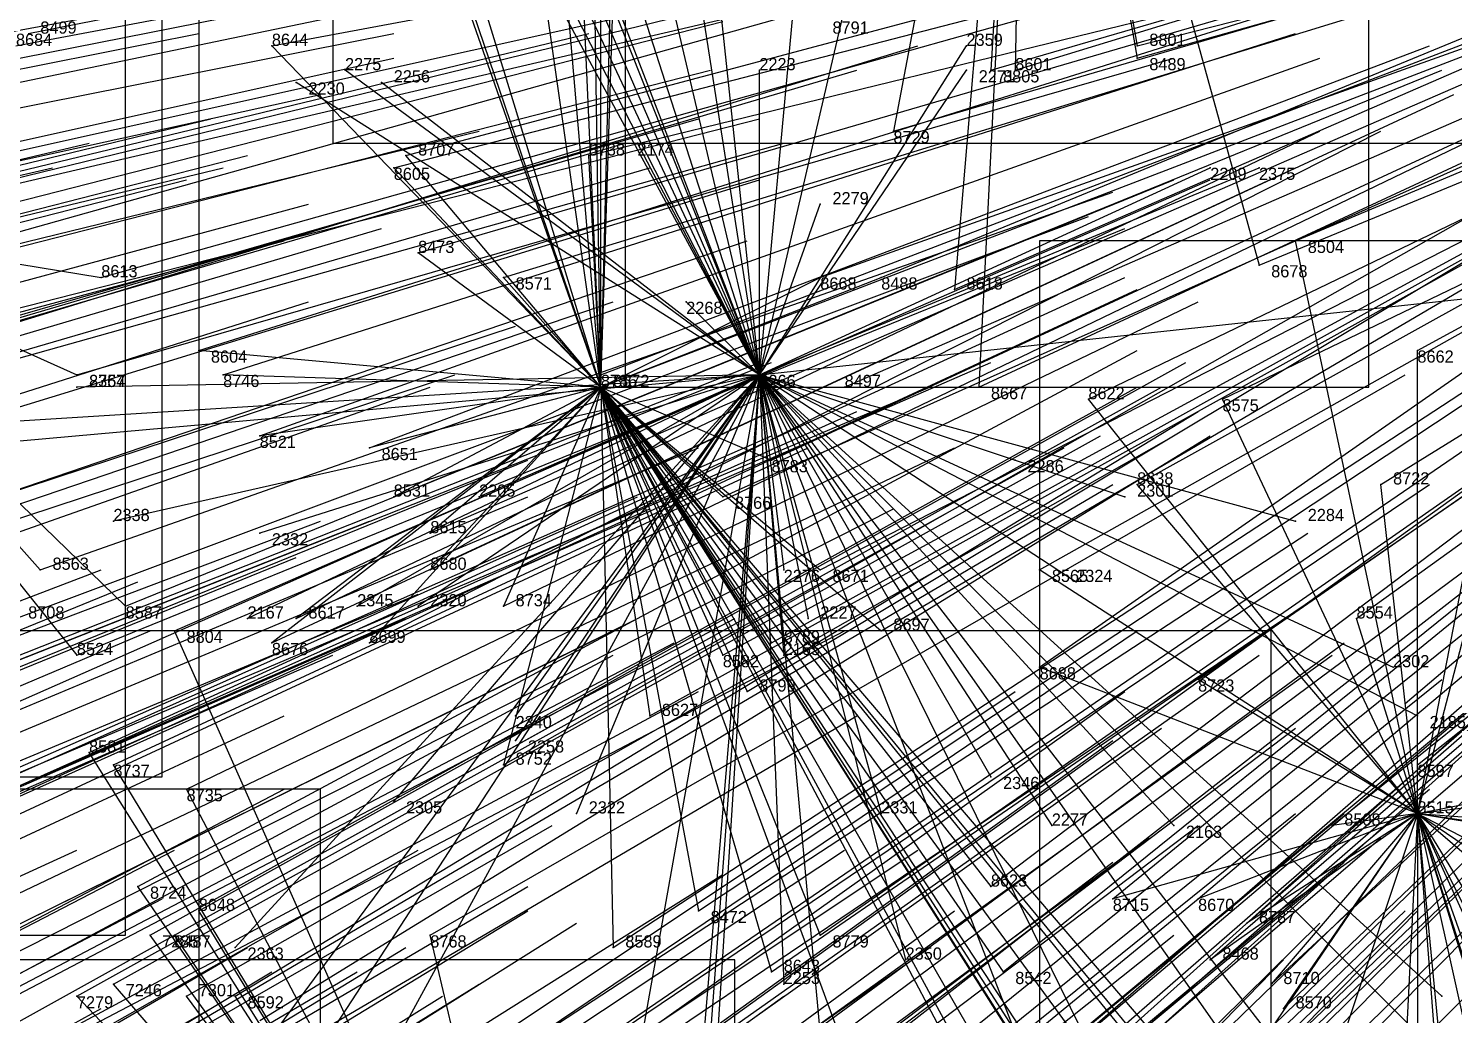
# Model space of a CAD drawing. Extents: x -0.5 to 0.59, y -0.5 to 0.59.
# Drawn here: x -0.23 to -0.113, y -0.1225 to -0.0416 of the extents above; entities that cross this region are included whole.
import ezdxf

# ---------------------------------------------------------------- set-up
doc = ezdxf.new("R2010")
doc.units = 0
for name, color, linetype in [('Clients', 3, 'CONTINUOUS'), ('Facilities', 3, 'CONTINUOUS'), ('Facilities_lines', 3, 'CONTINUOUS'), ('Min_max_boxes', 1, 'CONTINUOUS'), ('Normals', 1, 'CONTINUOUS'), ('Source_points', 5, 'CONTINUOUS'), ('Text', 3, 'CONTINUOUS')]:
    doc.layers.add(name, color=color, linetype=linetype)

msp = doc.modelspace()

# ---------------------------------------------------------------- linework, layer by layer
at = {"layer": 'Clients', "color": 5}
for p in [(-0.21, -0.043, -0.536), (-0.153, -0.043, -1.25), (-0.139, -0.043, -0.362), (-0.139, -0.044, -0.364), (-0.204, -0.045, -1.25), (-0.17, -0.045, -1.25), (-0.153, -0.045, -1.25), (-0.151, -0.045, -0.394), (-0.149, -0.045, -0.39), (-0.208, -0.046, -1.25), (-0.201, -0.046, -1.25), (-0.159, -0.05, -0.417), (-0.18, -0.051, -1.25), (-0.199, -0.052, -0.513), (-0.184, -0.052, -0.479), (-0.2, -0.053, -0.518), (-0.133, -0.053, -1.25), (-0.129, -0.053, -1.25), (-0.165, -0.056, -1.25), (-0.126, -0.059, -0.347), (-0.198, -0.06, -0.517), (-0.129, -0.061, -0.357), (-0.224, -0.062, -0.582), (-0.191, -0.062, -0.502), (-0.165, -0.062, -0.441), (-0.16, -0.062, -0.43), (-0.154, -0.063, -0.416), (-0.176, -0.064, -1.25), (-0.216, -0.068, -0.566), (-0.116, -0.068, -0.337), (-0.226, -0.07, -0.591), (-0.214, -0.07, -0.564), (-0.183, -0.07, -0.49), (-0.226, -0.071, -1.25), (-0.163, -0.071, -0.445), (-0.152, -0.071, -0.42), (-0.143, -0.072, -0.401), (-0.132, -0.072, -0.376), (-0.211, -0.075, -0.561), (-0.202, -0.076, -0.539), (-0.169, -0.077, -0.465), (-0.149, -0.077, -1.25), (-0.139, -0.079, -0.4), (-0.119, -0.079, -0.356), (-0.2, -0.08, -0.538), (-0.193, -0.08, -1.25), (-0.173, -0.08, -0.476), (-0.14, -0.08, -1.25), (-0.223, -0.082, -1.25), (-0.211, -0.083, -1.25), (-0.197, -0.083, -0.534), (-0.126, -0.082, -1.25), (-0.229, -0.086, -0.61), (-0.197, -0.086, -0.538), (-0.168, -0.086, -1.25), (-0.165, -0.086, -0.465), (-0.147, -0.086, -0.426), (-0.144, -0.087, -1.25), (-0.222, -0.089, -0.599), (-0.212, -0.09, -1.25), (-0.208, -0.09, -0.566), (-0.203, -0.089, -1.25), (-0.198, -0.089, -1.25), (-0.191, -0.089, -0.526), (-0.166, -0.09, -1.25), (-0.121, -0.09, -0.377), (-0.218, -0.091, -0.591), (-0.16, -0.091, -0.459), (-0.21, -0.092, -0.574), (-0.202, -0.092, -0.555), (-0.169, -0.092, -0.48), (-0.226, -0.093, -0.612), (-0.173, -0.093, -0.492), (-0.168, -0.093, -1.25), (-0.147, -0.094, -0.437), (-0.118, -0.094, -1.25), (-0.134, -0.095, -0.411), (-0.171, -0.096, -0.49), (-0.19, -0.098, -1.25), (-0.179, -0.098, -0.51), (-0.116, -0.098, -1.25), (-0.19, -0.1, -1.25), (-0.225, -0.101, -0.617), (-0.223, -0.102, -0.614), (-0.191, -0.102, -0.541), (-0.116, -0.102, -0.388), (-0.217, -0.104, -0.603), (-0.151, -0.103, -1.25), (-0.2, -0.105, -1.25), (-0.185, -0.106, -1.25), (-0.16, -0.106, -1.25), (-0.146, -0.107, -1.25), (-0.136, -0.107, -1.25), (-0.123, -0.107, -0.407), (-0.221, -0.112, -0.619), (-0.151, -0.112, -0.47), (-0.141, -0.113, -0.453), (-0.134, -0.113, -0.439), (-0.216, -0.114, -0.612), (-0.175, -0.114, -0.522), (-0.13, -0.115, -0.433), (-0.22, -0.116, -0.622), (-0.218, -0.116, -0.618), (-0.197, -0.116, -0.572), (-0.165, -0.116, -0.504), (-0.213, -0.117, -1.25), (-0.182, -0.117, -0.54), (-0.158, -0.118, -1.25), (-0.133, -0.118, -0.443), (-0.169, -0.119, -0.516), (-0.15, -0.119, -0.479), (-0.223, -0.12, -0.633), (-0.168, -0.12, -1.25), (-0.128, -0.12, -0.438), (-0.226, -0.121, -0.641), (-0.217, -0.121, -0.62), (-0.213, -0.121, -0.612), (-0.114, -0.121, -1.25), (-0.127, -0.122, -0.44)]:
    msp.add_point(p, dxfattribs=at)
at = {"layer": 'Facilities', "color": 3}
for p in [(-0.17, -0.07, -1.25), (-0.183, -0.071, -0.491), (-0.116, -0.106, -0.394)]:
    msp.add_point(p, dxfattribs=at)
at = {"layer": 'Facilities_lines', "color": 3}
for p, q in [((-0.148, 0.008, -0.37), (-0.159, -0.05, -0.417)), ((-0.148, 0.008, -0.37), (-0.154, -0.063, -0.416)), ((-0.148, 0.008, -0.37), (-0.152, -0.071, -0.42)), ((-0.148, 0.008, -0.37), (-0.151, -0.045, -0.394)), ((-0.148, 0.008, -0.37), (-0.149, -0.045, -0.39)), ((-0.148, 0.008, -0.37), (-0.139, -0.044, -0.364)), ((-0.148, 0.008, -0.37), (-0.129, -0.061, -0.357)), ((-0.148, 0.008, -0.37), (-0.139, -0.043, -0.362)), ((-0.183, -0.071, -0.491), (-0.183, 0.002, -0.458)), ((-0.183, -0.071, -0.491), (-0.186, -0.004, -0.465)), ((-0.17, -0.07, -1.25), (-0.195, -0.007, -1.25)), ((-0.183, -0.071, -0.491), (-0.184, -0.006, -0.462)), ((-0.183, -0.071, -0.491), (-0.188, -0.013, -0.472)), ((-0.183, -0.071, -0.491), (-0.191, -0.015, -0.478)), ((-0.17, -0.07, -1.25), (-0.187, -0.017, -1.25)), ((-0.17, -0.07, -1.25), (-0.19, -0.018, -1.25)), ((-0.17, -0.07, -1.25), (-0.195, -0.021, -1.25)), ((-0.183, -0.071, -0.491), (-0.198, -0.022, -0.497)), ((-0.17, -0.07, -1.25), (-0.181, -0.023, -1.25)), ((-0.183, -0.071, -0.491), (-0.199, -0.024, -0.501)), ((-0.17, -0.07, -1.25), (-0.177, -0.025, -1.25)), ((-0.17, -0.07, -1.25), (-0.166, -0.027, -1.25)), ((-0.183, -0.071, -0.491), (-0.182, -0.03, -0.46)), ((-0.183, -0.071, -0.491), (-0.197, -0.031, -0.499)), ((-0.17, -0.07, -1.25), (-0.174, -0.032, -1.25)), ((-0.17, -0.07, -1.25), (-0.19, -0.033, -1.25)), ((-0.17, -0.07, -1.25), (-0.186, -0.033, -1.25)), ((-0.17, -0.07, -1.25), (-0.186, -0.036, -1.25)), ((-0.183, -0.071, -0.491), (-0.182, -0.039, -0.465)), ((-0.17, -0.07, -1.25), (-0.163, -0.04, -1.25)), ((-0.183, -0.071, -0.491), (-0.21, -0.043, -0.536)), ((-0.17, -0.07, -1.25), (-0.153, -0.043, -1.25)), ((-0.17, -0.07, -1.25), (-0.204, -0.045, -1.25)), ((-0.17, -0.07, -1.25), (-0.17, -0.045, -1.25)), ((-0.17, -0.07, -1.25), (-0.153, -0.045, -1.25)), ((-0.17, -0.07, -1.25), (-0.208, -0.046, -1.25)), ((-0.17, -0.07, -1.25), (-0.201, -0.046, -1.25)), ((-0.17, -0.07, -1.25), (-0.18, -0.051, -1.25)), ((-0.183, -0.071, -0.491), (-0.199, -0.052, -0.513)), ((-0.183, -0.071, -0.491), (-0.184, -0.052, -0.479)), ((-0.183, -0.071, -0.491), (-0.2, -0.053, -0.518)), ((-0.17, -0.07, -1.25), (-0.133, -0.053, -1.25)), ((-0.17, -0.07, -1.25), (-0.129, -0.053, -1.25)), ((-0.17, -0.07, -1.25), (-0.165, -0.056, -1.25)), ((-0.255, -0.057, -0.654), (-0.226, -0.093, -0.612)), ((-0.255, -0.057, -0.654), (-0.229, -0.086, -0.61)), ((-0.255, -0.057, -0.654), (-0.222, -0.089, -0.599)), ((-0.255, -0.057, -0.654), (-0.224, -0.062, -0.582)), ((-0.255, -0.057, -0.654), (-0.226, -0.07, -0.591)), ((-0.116, -0.106, -0.394), (-0.126, -0.059, -0.347)), ((-0.183, -0.071, -0.491), (-0.198, -0.06, -0.517)), ((-0.183, -0.071, -0.491), (-0.191, -0.062, -0.502)), ((-0.183, -0.071, -0.491), (-0.16, -0.062, -0.43)), ((-0.183, -0.071, -0.491), (-0.165, -0.062, -0.441)), ((-0.17, -0.07, -1.25), (-0.096, -0.062, -1.25)), ((-0.17, -0.07, -1.25), (-0.176, -0.064, -1.25)), ((-0.183, -0.071, -0.491), (-0.216, -0.068, -0.566)), ((-0.116, -0.106, -0.394), (-0.116, -0.068, -0.337)), ((-0.17, -0.07, -1.25), (-0.247, -0.104, -1.25)), ((-0.17, -0.07, -1.25), (-0.237, -0.076, -1.25)), ((-0.17, -0.07, -1.25), (-0.234, -0.074, -1.25)), ((-0.17, -0.07, -1.25), (-0.226, -0.071, -1.25)), ((-0.17, -0.07, -1.25), (-0.223, -0.082, -1.25)), ((-0.17, -0.07, -1.25), (-0.215, -0.131, -1.25)), ((-0.183, -0.071, -0.491), (-0.214, -0.07, -0.564)), ((-0.17, -0.07, -1.25), (-0.213, -0.136, -1.25)), ((-0.17, -0.07, -1.25), (-0.213, -0.117, -1.25)), ((-0.17, -0.07, -1.25), (-0.212, -0.09, -1.25)), ((-0.17, -0.07, -1.25), (-0.211, -0.083, -1.25)), ((-0.17, -0.07, -1.25), (-0.206, -0.136, -1.25)), ((-0.17, -0.07, -1.25), (-0.203, -0.089, -1.25)), ((-0.17, -0.07, -1.25), (-0.2, -0.105, -1.25)), ((-0.17, -0.07, -1.25), (-0.198, -0.089, -1.25)), ((-0.17, -0.07, -1.25), (-0.193, -0.08, -1.25)), ((-0.17, -0.07, -1.25), (-0.19, -0.1, -1.25)), ((-0.17, -0.07, -1.25), (-0.19, -0.098, -1.25)), ((-0.17, -0.07, -1.25), (-0.185, -0.106, -1.25)), ((-0.183, -0.071, -0.491), (-0.183, -0.07, -0.49)), ((-0.17, -0.07, -1.25), (-0.181, -0.132, -1.25)), ((-0.17, -0.07, -1.25), (-0.177, -0.153, -1.25)), ((-0.17, -0.07, -1.25), (-0.176, -0.151, -1.25)), ((-0.17, -0.07, -1.25), (-0.174, -0.133, -1.25)), ((-0.17, -0.07, -1.25), (-0.168, -0.093, -1.25)), ((-0.17, -0.07, -1.25), (-0.166, -0.09, -1.25)), ((-0.17, -0.07, -1.25), (-0.119, -0.136, -1.25)), ((-0.17, -0.07, -1.25), (-0.136, -0.107, -1.25)), ((-0.17, -0.07, -1.25), (-0.116, -0.098, -1.25)), ((-0.17, -0.07, -1.25), (-0.141, -0.129, -1.25)), ((-0.17, -0.07, -1.25), (-0.163, -0.146, -1.25)), ((-0.17, -0.07, -1.25), (-0.168, -0.12, -1.25)), ((-0.17, -0.07, -1.25), (-0.168, -0.086, -1.25)), ((-0.17, -0.07, -1.25), (-0.146, -0.107, -1.25)), ((-0.17, -0.07, -1.25), (-0.126, -0.082, -1.25)), ((-0.17, -0.07, -1.25), (-0.149, -0.077, -1.25)), ((-0.17, -0.07, -1.25), (-0.113, -0.127, -1.25)), ((-0.17, -0.07, -1.25), (-0.14, -0.08, -1.25)), ((-0.17, -0.07, -1.25), (-0.118, -0.094, -1.25)), ((-0.17, -0.07, -1.25), (-0.144, -0.087, -1.25)), ((-0.17, -0.07, -1.25), (-0.114, -0.121, -1.25)), ((-0.17, -0.07, -1.25), (-0.13, -0.127, -1.25)), ((-0.17, -0.07, -1.25), (-0.16, -0.106, -1.25)), ((-0.17, -0.07, -1.25), (-0.151, -0.103, -1.25)), ((-0.17, -0.07, -1.25), (-0.149, -0.124, -1.25)), ((-0.17, -0.07, -1.25), (-0.158, -0.118, -1.25)), ((-0.183, -0.071, -0.491), (-0.211, -0.075, -0.561)), ((-0.183, -0.071, -0.491), (-0.21, -0.092, -0.574)), ((-0.183, -0.071, -0.491), (-0.208, -0.09, -0.566)), ((-0.183, -0.071, -0.491), (-0.202, -0.076, -0.539)), ((-0.183, -0.071, -0.491), (-0.202, -0.092, -0.555)), ((-0.183, -0.071, -0.491), (-0.2, -0.08, -0.538)), ((-0.183, -0.071, -0.491), (-0.197, -0.083, -0.534)), ((-0.183, -0.071, -0.491), (-0.197, -0.086, -0.538)), ((-0.183, -0.071, -0.491), (-0.191, -0.089, -0.526)), ((-0.183, -0.071, -0.491), (-0.191, -0.102, -0.541)), ((-0.183, -0.071, -0.491), (-0.175, -0.114, -0.522)), ((-0.183, -0.071, -0.491), (-0.133, -0.15, -0.501)), ((-0.183, -0.071, -0.491), (-0.126, -0.149, -0.488)), ((-0.183, -0.071, -0.491), (-0.163, -0.071, -0.445)), ((-0.183, -0.071, -0.491), (-0.138, -0.141, -0.494)), ((-0.183, -0.071, -0.491), (-0.15, -0.119, -0.479)), ((-0.183, -0.071, -0.491), (-0.13, -0.152, -0.499)), ((-0.183, -0.071, -0.491), (-0.173, -0.093, -0.492)), ((-0.183, -0.071, -0.491), (-0.148, -0.132, -0.496)), ((-0.183, -0.071, -0.491), (-0.158, -0.139, -0.526)), ((-0.183, -0.071, -0.491), (-0.182, -0.117, -0.54)), ((-0.183, -0.071, -0.491), (-0.151, -0.112, -0.47)), ((-0.183, -0.071, -0.491), (-0.179, -0.098, -0.51)), ((-0.183, -0.071, -0.491), (-0.169, -0.119, -0.516)), ((-0.183, -0.071, -0.491), (-0.131, -0.153, -0.505)), ((-0.183, -0.071, -0.491), (-0.165, -0.086, -0.465)), ((-0.183, -0.071, -0.491), (-0.16, -0.091, -0.459)), ((-0.183, -0.071, -0.491), (-0.14, -0.124, -0.469)), ((-0.183, -0.071, -0.491), (-0.151, -0.13, -0.498)), ((-0.183, -0.071, -0.491), (-0.173, -0.08, -0.476)), ((-0.183, -0.071, -0.491), (-0.146, -0.141, -0.507)), ((-0.183, -0.071, -0.491), (-0.165, -0.116, -0.504)), ((-0.183, -0.071, -0.491), (-0.169, -0.077, -0.465)), ((-0.183, -0.071, -0.491), (-0.101, -0.167, -0.487)), ((-0.183, -0.071, -0.491), (-0.103, -0.168, -0.492)), ((-0.183, -0.071, -0.491), (-0.169, -0.092, -0.48)), ((-0.183, -0.071, -0.491), (-0.171, -0.096, -0.49)), ((-0.116, -0.106, -0.394), (-0.143, -0.072, -0.401)), ((-0.116, -0.106, -0.394), (-0.132, -0.072, -0.376)), ((-0.116, -0.106, -0.394), (-0.11, -0.075, -0.332)), ((-0.116, -0.106, -0.394), (-0.139, -0.079, -0.4)), ((-0.116, -0.106, -0.394), (-0.119, -0.079, -0.356)), ((-0.116, -0.106, -0.394), (-0.11, -0.083, -0.343)), ((-0.116, -0.106, -0.394), (-0.147, -0.086, -0.426)), ((-0.116, -0.106, -0.394), (-0.121, -0.09, -0.377)), ((-0.186, -0.163, -0.618), (-0.218, -0.091, -0.591)), ((-0.116, -0.106, -0.394), (-0.147, -0.094, -0.437)), ((-0.116, -0.106, -0.394), (-0.134, -0.095, -0.411)), ((-0.186, -0.163, -0.618), (-0.225, -0.101, -0.617)), ((-0.116, -0.106, -0.394), (-0.091, -0.101, -0.339)), ((-0.186, -0.163, -0.618), (-0.223, -0.102, -0.614)), ((-0.116, -0.106, -0.394), (-0.116, -0.102, -0.388)), ((-0.186, -0.163, -0.618), (-0.217, -0.104, -0.603)), ((-0.116, -0.106, -0.394), (-0.1, -0.104, -0.36)), ((-0.116, -0.106, -0.394), (-0.141, -0.113, -0.453)), ((-0.116, -0.106, -0.394), (-0.134, -0.113, -0.439)), ((-0.116, -0.106, -0.394), (-0.133, -0.131, -0.468)), ((-0.116, -0.106, -0.394), (-0.133, -0.118, -0.443)), ((-0.116, -0.106, -0.394), (-0.13, -0.115, -0.433)), ((-0.116, -0.106, -0.394), (-0.128, -0.12, -0.438)), ((-0.116, -0.106, -0.394), (-0.127, -0.122, -0.44)), ((-0.116, -0.106, -0.394), (-0.126, -0.136, -0.462)), ((-0.116, -0.106, -0.394), (-0.123, -0.107, -0.407)), ((-0.116, -0.106, -0.394), (-0.118, -0.146, -0.469)), ((-0.116, -0.106, -0.394), (-0.103, -0.147, -0.448)), ((-0.116, -0.106, -0.394), (-0.104, -0.145, -0.445)), ((-0.116, -0.106, -0.394), (-0.11, -0.118, -0.404)), ((-0.116, -0.106, -0.394), (-0.102, -0.129, -0.412)), ((-0.116, -0.106, -0.394), (-0.088, -0.13, -0.391)), ((-0.116, -0.106, -0.394), (-0.091, -0.119, -0.376)), ((-0.116, -0.106, -0.394), (-0.11, -0.133, -0.43)), ((-0.116, -0.106, -0.394), (-0.105, -0.137, -0.432)), ((-0.116, -0.106, -0.394), (-0.073, -0.113, -0.337)), ((-0.116, -0.106, -0.394), (-0.116, -0.144, -0.463)), ((-0.116, -0.106, -0.394), (-0.116, -0.125, -0.426)), ((-0.116, -0.106, -0.394), (-0.094, -0.121, -0.383)), ((-0.116, -0.106, -0.394), (-0.075, -0.112, -0.336)), ((-0.116, -0.106, -0.394), (-0.076, -0.109, -0.333)), ((-0.116, -0.106, -0.394), (-0.113, -0.145, -0.46)), ((-0.116, -0.106, -0.394), (-0.111, -0.158, -0.484)), ((-0.116, -0.106, -0.394), (-0.106, -0.128, -0.416)), ((-0.186, -0.163, -0.618), (-0.221, -0.112, -0.619)), ((-0.186, -0.163, -0.618), (-0.216, -0.114, -0.612)), ((-0.186, -0.163, -0.618), (-0.22, -0.116, -0.622)), ((-0.186, -0.163, -0.618), (-0.218, -0.116, -0.618)), ((-0.186, -0.163, -0.618), (-0.197, -0.116, -0.572)), ((-0.186, -0.163, -0.618), (-0.223, -0.12, -0.633)), ((-0.186, -0.163, -0.618), (-0.226, -0.121, -0.641)), ((-0.186, -0.163, -0.618), (-0.217, -0.121, -0.62)), ((-0.186, -0.163, -0.618), (-0.213, -0.121, -0.612))]:
    msp.add_line(p, q, dxfattribs=at)
at = {"layer": 'Min_max_boxes', "color": 1}
for p, q in [((-0.205, 0.135, -1.25), (-0.205, -0.051, -1.25)), ((-0.205, 0.135, -1.25), (-0.205, -0.051, -1.25)), ((-0.181, 0.085, -0.453), (-0.181, -0.071, -0.453)), ((-0.181, 0.085, -0.311), (-0.181, -0.071, -0.311)), ((-0.12, -0.071, -0.453), (-0.12, 0.085, -0.453)), ((-0.12, -0.071, -0.311), (-0.12, 0.085, -0.311)), ((-0.219, -0.103, -1.25), (-0.219, 0.075, -1.25)), ((-0.219, -0.103, -1.25), (-0.219, 0.075, -1.25)), ((-0.222, -0.116, -0.716), (-0.222, 0.036, -0.716)), ((-0.222, -0.116, -0.582), (-0.222, 0.036, -0.582)), ((-0.216, 0.002, -0.574), (-0.216, -0.168, -0.574)), ((-0.216, 0.002, -0.43), (-0.216, -0.168, -0.43)), ((-0.205, -0.051, -1.25), (-0.006, -0.051, -1.25)), ((-0.205, -0.051, -1.25), (-0.006, -0.051, -1.25)), ((-0.205, -0.051, -1.25), (-0.205, -0.051, -1.25)), ((-0.073, -0.059, -0.484), (-0.147, -0.059, -0.484)), ((-0.147, -0.059, -0.484), (-0.147, -0.158, -0.484)), ((-0.073, -0.059, -0.332), (-0.147, -0.059, -0.332)), ((-0.147, -0.059, -0.332), (-0.147, -0.158, -0.332)), ((-0.147, -0.059, -0.484), (-0.147, -0.059, -0.332)), ((-0.181, -0.071, -0.453), (-0.12, -0.071, -0.453)), ((-0.181, -0.071, -0.311), (-0.12, -0.071, -0.311)), ((-0.181, -0.071, -0.453), (-0.181, -0.071, -0.311)), ((-0.12, -0.071, -0.453), (-0.12, -0.071, -0.311)), ((-0.128, -0.091, -0.726), (-0.254, -0.091, -0.726)), ((-0.128, -0.091, -0.524), (-0.254, -0.091, -0.524)), ((-0.128, -0.228, -0.726), (-0.128, -0.091, -0.726)), ((-0.128, -0.228, -0.524), (-0.128, -0.091, -0.524)), ((-0.128, -0.091, -0.726), (-0.128, -0.091, -0.524)), ((-0.362, -0.103, -1.25), (-0.219, -0.103, -1.25)), ((-0.362, -0.103, -1.25), (-0.219, -0.103, -1.25)), ((-0.206, -0.104, -1.25), (-0.339, -0.104, -1.25)), ((-0.206, -0.104, -1.25), (-0.339, -0.104, -1.25)), ((-0.219, -0.103, -1.25), (-0.219, -0.103, -1.25)), ((-0.206, -0.288, -1.25), (-0.206, -0.104, -1.25)), ((-0.206, -0.288, -1.25), (-0.206, -0.104, -1.25)), ((-0.206, -0.104, -1.25), (-0.206, -0.104, -1.25)), ((-0.275, -0.116, -0.716), (-0.222, -0.116, -0.716)), ((-0.275, -0.116, -0.582), (-0.222, -0.116, -0.582)), ((-0.222, -0.116, -0.716), (-0.222, -0.116, -0.582)), ((-0.172, -0.118, -0.873), (-0.285, -0.118, -0.873)), ((-0.172, -0.118, -0.722), (-0.285, -0.118, -0.722)), ((-0.172, -0.269, -0.873), (-0.172, -0.118, -0.873)), ((-0.172, -0.269, -0.722), (-0.172, -0.118, -0.722)), ((-0.172, -0.118, -0.873), (-0.172, -0.118, -0.722))]:
    msp.add_line(p, q, dxfattribs=at)
at = {"layer": 'Normals', "color": 1}
for p, q in [((-0.149, -0.045, -0.39), (-0.061, -0.018, -0.428)), ((-0.151, -0.045, -0.394), (-0.062, -0.019, -0.431)), ((-0.139, -0.044, -0.364), (-0.05, -0.019, -0.402)), ((-0.139, -0.043, -0.362), (-0.049, -0.02, -0.401)), ((-0.126, -0.059, -0.347), (-0.04, -0.023, -0.385)), ((-0.23, -0.042, -0.584), (-0.139, -0.024, -0.623)), ((-0.159, -0.05, -0.417), (-0.07, -0.024, -0.455)), ((-0.116, -0.068, -0.337), (-0.035, -0.024, -0.375)), ((-0.231, -0.043, -0.588), (-0.141, -0.026, -0.627)), ((-0.21, -0.043, -0.536), (-0.119, -0.026, -0.573)), ((-0.154, -0.063, -0.416), (-0.069, -0.026, -0.452)), ((-0.129, -0.061, -0.357), (-0.044, -0.026, -0.395)), ((-0.199, -0.052, -0.513), (-0.109, -0.028, -0.551)), ((-0.16, -0.062, -0.43), (-0.075, -0.027, -0.468)), ((-0.259, -0.047, -0.659), (-0.168, -0.03, -0.695)), ((-0.2, -0.053, -0.518), (-0.111, -0.03, -0.556)), ((-0.184, -0.052, -0.479), (-0.094, -0.03, -0.516)), ((-0.119, -0.079, -0.356), (-0.04, -0.03, -0.393)), ((-0.25, -0.05, -0.637), (-0.159, -0.031, -0.675)), ((-0.165, -0.062, -0.441), (-0.078, -0.031, -0.478)), ((-0.261, -0.05, -0.665), (-0.17, -0.032, -0.702)), ((-0.152, -0.071, -0.42), (-0.068, -0.032, -0.457)), ((-0.143, -0.072, -0.401), (-0.06, -0.032, -0.438)), ((-0.132, -0.072, -0.376), (-0.049, -0.032, -0.415)), ((-0.237, -0.06, -0.611), (-0.148, -0.035, -0.648)), ((-0.198, -0.06, -0.517), (-0.109, -0.034, -0.555)), ((-0.191, -0.062, -0.502), (-0.103, -0.035, -0.54)), ((-0.163, -0.071, -0.445), (-0.078, -0.034, -0.482)), ((-0.139, -0.079, -0.4), (-0.058, -0.034, -0.437)), ((-0.121, -0.09, -0.377), (-0.046, -0.036, -0.415)), ((-0.255, -0.057, -0.654), (-0.165, -0.037, -0.692)), ((-0.252, -0.059, -0.647), (-0.162, -0.037, -0.686)), ((-0.224, -0.062, -0.582), (-0.135, -0.037, -0.618)), ((-0.183, -0.07, -0.49), (-0.097, -0.037, -0.528)), ((-0.251, -0.059, -0.646), (-0.161, -0.038, -0.684)), ((-0.183, -0.071, -0.491), (-0.097, -0.038, -0.53)), ((-0.169, -0.077, -0.465), (-0.085, -0.038, -0.503)), ((-0.049, -0.039, -0.157), (-0.117, -0.097, -0.112)), ((-0.216, -0.068, -0.566), (-0.127, -0.04, -0.602)), ((-0.307, -0.06, -0.782), (-0.216, -0.042, -0.819)), ((-0.291, -0.06, -0.743), (-0.2, -0.042, -0.781)), ((-0.275, -0.064, -0.706), (-0.184, -0.042, -0.742)), ((-0.263, -0.064, -0.677), (-0.173, -0.041, -0.714)), ((-0.214, -0.07, -0.564), (-0.126, -0.042, -0.601)), ((-0.173, -0.08, -0.476), (-0.088, -0.042, -0.513)), ((-0.147, -0.086, -0.426), (-0.067, -0.041, -0.465)), ((-0.147, -0.094, -0.437), (-0.071, -0.041, -0.474)), ((-0.245, -0.07, -0.637), (-0.157, -0.043, -0.675)), ((-0.202, -0.076, -0.539), (-0.115, -0.043, -0.577)), ((-0.153, -0.043, -1.25), (-0.153, -0.043, -1.15)), ((-0.134, -0.095, -0.411), (-0.059, -0.043, -0.451)), ((-0.29, -0.064, -0.743), (-0.2, -0.044, -0.781)), ((-0.226, -0.07, -0.591), (-0.136, -0.044, -0.627)), ((-0.211, -0.075, -0.561), (-0.124, -0.044, -0.598)), ((-0.165, -0.086, -0.465), (-0.083, -0.044, -0.503)), ((-0.16, -0.091, -0.459), (-0.08, -0.044, -0.497)), ((-0.264, -0.068, -0.682), (-0.174, -0.045, -0.719)), ((-0.25, -0.071, -0.65), (-0.162, -0.045, -0.689)), ((-0.204, -0.045, -1.25), (-0.204, -0.045, -1.15)), ((-0.2, -0.08, -0.538), (-0.114, -0.045, -0.576)), ((-0.17, -0.045, -1.25), (-0.17, -0.045, -1.15)), ((-0.153, -0.045, -1.25), (-0.153, -0.045, -1.15)), ((-0.116, -0.102, -0.388), (-0.044, -0.045, -0.426)), ((-0.208, -0.046, -1.25), (-0.208, -0.046, -1.15)), ((-0.201, -0.046, -1.25), (-0.201, -0.046, -1.15)), ((-0.197, -0.083, -0.534), (-0.112, -0.046, -0.572)), ((-0.116, -0.106, -0.394), (-0.046, -0.046, -0.432)), ((-0.297, -0.067, -0.76), (-0.206, -0.047, -0.798)), ((-0.197, -0.086, -0.538), (-0.113, -0.047, -0.575)), ((-0.169, -0.092, -0.48), (-0.088, -0.047, -0.518)), ((-0.306, -0.071, -0.784), (-0.215, -0.049, -0.821)), ((-0.265, -0.075, -0.688), (-0.175, -0.049, -0.724)), ((-0.26, -0.072, -0.675), (-0.17, -0.049, -0.712)), ((-0.191, -0.089, -0.526), (-0.108, -0.049, -0.564)), ((-0.173, -0.093, -0.492), (-0.092, -0.049, -0.529)), ((-0.171, -0.096, -0.49), (-0.091, -0.048, -0.527)), ((-0.123, -0.107, -0.407), (-0.051, -0.049, -0.445)), ((-0.283, -0.072, -0.731), (-0.193, -0.05, -0.768)), ((-0.208, -0.09, -0.566), (-0.124, -0.05, -0.604)), ((-0.202, -0.092, -0.555), (-0.119, -0.05, -0.592)), ((-0.315, -0.072, -0.808), (-0.225, -0.051, -0.845)), ((-0.27, -0.077, -0.703), (-0.181, -0.051, -0.739)), ((-0.257, -0.076, -0.67), (-0.168, -0.051, -0.708)), ((-0.18, -0.051, -1.25), (-0.18, -0.051, -1.15)), ((-0.302, -0.075, -0.777), (-0.212, -0.052, -0.814)), ((-0.318, -0.074, -0.816), (-0.228, -0.053, -0.854)), ((-0.305, -0.075, -0.785), (-0.214, -0.053, -0.821)), ((-0.268, -0.079, -0.698), (-0.179, -0.053, -0.735)), ((-0.21, -0.092, -0.574), (-0.126, -0.053, -0.612)), ((-0.179, -0.098, -0.51), (-0.098, -0.053, -0.547)), ((-0.133, -0.053, -1.25), (-0.133, -0.053, -1.15)), ((-0.129, -0.053, -1.25), (-0.129, -0.053, -1.15)), ((-0.307, -0.077, -0.792), (-0.217, -0.054, -0.828)), ((-0.258, -0.081, -0.676), (-0.17, -0.054, -0.714)), ((-0.222, -0.089, -0.599), (-0.136, -0.054, -0.635)), ((-0.218, -0.091, -0.591), (-0.133, -0.054, -0.628)), ((-0.134, -0.113, -0.439), (-0.064, -0.054, -0.477)), ((-0.13, -0.115, -0.433), (-0.06, -0.054, -0.471)), ((-0.296, -0.08, -0.766), (-0.207, -0.056, -0.804)), ((-0.229, -0.086, -0.61), (-0.141, -0.055, -0.647)), ((-0.191, -0.102, -0.541), (-0.11, -0.056, -0.578)), ((-0.165, -0.056, -1.25), (-0.165, -0.056, -1.15)), ((-0.151, -0.112, -0.47), (-0.077, -0.056, -0.508)), ((-0.141, -0.113, -0.453), (-0.07, -0.055, -0.492)), ((-0.231, -0.09, -0.619), (-0.143, -0.057, -0.655)), ((-0.133, -0.118, -0.443), (-0.062, -0.057, -0.48)), ((-0.128, -0.12, -0.438), (-0.06, -0.057, -0.476)), ((-0.289, -0.084, -0.753), (-0.201, -0.058, -0.791)), ((-0.226, -0.093, -0.612), (-0.14, -0.058, -0.648)), ((-0.127, -0.122, -0.44), (-0.06, -0.058, -0.478)), ((-0.298, -0.083, -0.773), (-0.209, -0.059, -0.811)), ((-0.259, -0.089, -0.684), (-0.171, -0.059, -0.722)), ((-0.116, -0.125, -0.426), (-0.051, -0.059, -0.464)), ((-0.15, -0.119, -0.479), (-0.078, -0.061, -0.517)), ((-0.225, -0.101, -0.617), (-0.14, -0.062, -0.653)), ((-0.223, -0.102, -0.614), (-0.139, -0.063, -0.651)), ((-0.175, -0.114, -0.522), (-0.098, -0.063, -0.56)), ((-0.165, -0.116, -0.504), (-0.089, -0.063, -0.541)), ((-0.14, -0.124, -0.469), (-0.071, -0.062, -0.506)), ((-0.295, -0.092, -0.772), (-0.207, -0.064, -0.81)), ((-0.27, -0.094, -0.716), (-0.182, -0.064, -0.753)), ((-0.217, -0.104, -0.603), (-0.134, -0.064, -0.641)), ((-0.176, -0.064, -1.25), (-0.176, -0.064, -1.15)), ((-0.278, -0.095, -0.735), (-0.19, -0.066, -0.772)), ((-0.182, -0.117, -0.54), (-0.104, -0.066, -0.578)), ((-0.169, -0.119, -0.516), (-0.092, -0.066, -0.553)), ((-0.133, -0.131, -0.468), (-0.066, -0.067, -0.505)), ((-0.221, -0.112, -0.619), (-0.139, -0.068, -0.656)), ((-0.283, -0.099, -0.749), (-0.195, -0.07, -0.786)), ((-0.256, -0.103, -0.689), (-0.17, -0.069, -0.727)), ((-0.255, -0.103, -0.686), (-0.169, -0.069, -0.725)), ((-0.236, -0.106, -0.648), (-0.151, -0.069, -0.685)), ((-0.216, -0.114, -0.612), (-0.135, -0.069, -0.649)), ((-0.197, -0.116, -0.572), (-0.117, -0.07, -0.61)), ((-0.17, -0.07, -1.25), (-0.17, -0.07, -1.15)), ((-0.285, -0.102, -0.757), (-0.197, -0.071, -0.794)), ((-0.241, -0.107, -0.66), (-0.156, -0.071, -0.697)), ((-0.226, -0.071, -1.25), (-0.226, -0.071, -1.15)), ((-0.22, -0.116, -0.622), (-0.139, -0.071, -0.659)), ((-0.218, -0.116, -0.618), (-0.137, -0.071, -0.655)), ((-0.151, -0.13, -0.498), (-0.08, -0.071, -0.536)), ((-0.148, -0.132, -0.496), (-0.078, -0.071, -0.533)), ((-0.247, -0.111, -0.676), (-0.162, -0.073, -0.714)), ((-0.213, -0.121, -0.612), (-0.134, -0.073, -0.65)), ((-0.185, -0.126, -0.56), (-0.109, -0.074, -0.599)), ((-0.261, -0.112, -0.709), (-0.175, -0.076, -0.746)), ((-0.253, -0.112, -0.693), (-0.169, -0.075, -0.731)), ((-0.25, -0.115, -0.688), (-0.166, -0.076, -0.726)), ((-0.238, -0.116, -0.661), (-0.154, -0.076, -0.698)), ((-0.226, -0.121, -0.641), (-0.145, -0.076, -0.677)), ((-0.223, -0.12, -0.633), (-0.142, -0.075, -0.67)), ((-0.217, -0.121, -0.62), (-0.136, -0.075, -0.658)), ((-0.211, -0.123, -0.612), (-0.133, -0.075, -0.65)), ((-0.181, -0.129, -0.556), (-0.106, -0.075, -0.594)), ((-0.146, -0.141, -0.507), (-0.079, -0.076, -0.544)), ((-0.138, -0.141, -0.494), (-0.072, -0.076, -0.531)), ((-0.275, -0.112, -0.742), (-0.189, -0.077, -0.779)), ((-0.149, -0.077, -1.25), (-0.149, -0.077, -1.15)), ((-0.158, -0.139, -0.526), (-0.088, -0.078, -0.563)), ((-0.221, -0.126, -0.637), (-0.141, -0.079, -0.673)), ((-0.192, -0.131, -0.581), (-0.115, -0.079, -0.619)), ((-0.275, -0.116, -0.745), (-0.189, -0.08, -0.782)), ((-0.265, -0.118, -0.724), (-0.18, -0.08, -0.761)), ((-0.193, -0.08, -1.25), (-0.193, -0.08, -1.15)), ((-0.178, -0.135, -0.558), (-0.104, -0.08, -0.597)), ((-0.162, -0.14, -0.535), (-0.091, -0.08, -0.573)), ((-0.14, -0.08, -1.25), (-0.14, -0.08, -1.15)), ((-0.263, -0.119, -0.722), (-0.179, -0.081, -0.759)), ((-0.242, -0.123, -0.678), (-0.159, -0.081, -0.715)), ((-0.293, -0.115, -0.788), (-0.206, -0.082, -0.824)), ((-0.288, -0.116, -0.777), (-0.202, -0.082, -0.813)), ((-0.223, -0.082, -1.25), (-0.223, -0.082, -1.15)), ((-0.211, -0.083, -1.25), (-0.211, -0.083, -1.15)), ((-0.203, -0.134, -0.608), (-0.125, -0.083, -0.645)), ((-0.161, -0.145, -0.542), (-0.092, -0.083, -0.58)), ((-0.126, -0.082, -1.25), (-0.126, -0.082, -1.15)), ((-0.294, -0.12, -0.794), (-0.208, -0.085, -0.831)), ((-0.31, -0.119, -0.831), (-0.224, -0.086, -0.868)), ((-0.198, -0.138, -0.603), (-0.121, -0.086, -0.64)), ((-0.183, -0.143, -0.581), (-0.11, -0.086, -0.619)), ((-0.168, -0.086, -1.25), (-0.168, -0.086, -1.15)), ((-0.307, -0.122, -0.825), (-0.221, -0.087, -0.863)), ((-0.179, -0.145, -0.575), (-0.107, -0.087, -0.613)), ((-0.144, -0.087, -1.25), (-0.144, -0.087, -1.15)), ((-0.284, -0.124, -0.775), (-0.198, -0.088, -0.811)), ((-0.284, -0.127, -0.778), (-0.199, -0.09, -0.815)), ((-0.263, -0.131, -0.735), (-0.18, -0.09, -0.772)), ((-0.254, -0.133, -0.717), (-0.172, -0.09, -0.754)), ((-0.212, -0.09, -1.25), (-0.212, -0.09, -1.15)), ((-0.203, -0.089, -1.25), (-0.203, -0.089, -1.15)), ((-0.198, -0.089, -1.25), (-0.198, -0.089, -1.15)), ((-0.173, -0.15, -0.573), (-0.103, -0.089, -0.611)), ((-0.166, -0.09, -1.25), (-0.166, -0.09, -1.15)), ((-0.305, -0.127, -0.826), (-0.22, -0.091, -0.864)), ((-0.265, -0.132, -0.741), (-0.182, -0.091, -0.778)), ((-0.245, -0.134, -0.699), (-0.163, -0.091, -0.737)), ((-0.216, -0.143, -0.648), (-0.139, -0.091, -0.684)), ((-0.259, -0.135, -0.731), (-0.177, -0.092, -0.768)), ((-0.197, -0.147, -0.614), (-0.122, -0.092, -0.651)), ((-0.29, -0.13, -0.794), (-0.205, -0.093, -0.831)), ((-0.264, -0.137, -0.743), (-0.182, -0.093, -0.78)), ((-0.204, -0.146, -0.628), (-0.129, -0.093, -0.665)), ((-0.198, -0.147, -0.617), (-0.123, -0.093, -0.654)), ((-0.168, -0.093, -1.25), (-0.168, -0.093, -1.15)), ((-0.162, -0.159, -0.568), (-0.096, -0.094, -0.605)), ((-0.118, -0.094, -1.25), (-0.118, -0.094, -1.15)), ((-0.186, -0.153, -0.603), (-0.114, -0.095, -0.64)), ((-0.168, -0.159, -0.579), (-0.102, -0.095, -0.616)), ((-0.263, -0.141, -0.746), (-0.182, -0.096, -0.783)), ((-0.257, -0.14, -0.731), (-0.175, -0.096, -0.769)), ((-0.227, -0.148, -0.677), (-0.149, -0.096, -0.713)), ((-0.216, -0.15, -0.658), (-0.14, -0.096, -0.694)), ((-0.301, -0.136, -0.825), (-0.216, -0.098, -0.862)), ((-0.293, -0.137, -0.809), (-0.209, -0.098, -0.847)), ((-0.242, -0.145, -0.705), (-0.162, -0.098, -0.742)), ((-0.19, -0.098, -1.25), (-0.19, -0.098, -1.15)), ((-0.116, -0.098, -1.25), (-0.116, -0.098, -1.15)), ((-0.213, -0.153, -0.656), (-0.137, -0.099, -0.692)), ((-0.2, -0.155, -0.632), (-0.126, -0.099, -0.67)), ((-0.216, -0.154, -0.664), (-0.141, -0.1, -0.701)), ((-0.19, -0.1, -1.25), (-0.19, -0.1, -1.15)), ((-0.291, -0.147, -0.815), (-0.209, -0.104, -0.853)), ((-0.186, -0.163, -0.618), (-0.115, -0.104, -0.656)), ((-0.171, -0.168, -0.598), (-0.104, -0.104, -0.636)), ((-0.164, -0.169, -0.588), (-0.099, -0.103, -0.626)), ((-0.151, -0.103, -1.25), (-0.151, -0.103, -1.15)), ((-0.2, -0.105, -1.25), (-0.2, -0.105, -1.15)), ((-0.198, -0.164, -0.642), (-0.126, -0.106, -0.681)), ((-0.193, -0.165, -0.633), (-0.122, -0.106, -0.672)), ((-0.185, -0.106, -1.25), (-0.185, -0.106, -1.15)), ((-0.172, -0.171, -0.607), (-0.106, -0.106, -0.645)), ((-0.16, -0.106, -1.25), (-0.16, -0.106, -1.15)), ((-0.267, -0.153, -0.771), (-0.187, -0.107, -0.808)), ((-0.208, -0.163, -0.66), (-0.134, -0.107, -0.698)), ((-0.146, -0.107, -1.25), (-0.146, -0.107, -1.15)), ((-0.136, -0.107, -1.25), (-0.136, -0.107, -1.15)), ((-0.213, -0.163, -0.67), (-0.138, -0.108, -0.706)), ((-0.189, -0.168, -0.632), (-0.119, -0.108, -0.671)), ((-0.311, -0.148, -0.86), (-0.226, -0.109, -0.897)), ((-0.301, -0.152, -0.842), (-0.218, -0.109, -0.879)), ((-0.279, -0.155, -0.797), (-0.198, -0.109, -0.835)), ((-0.24, -0.16, -0.722), (-0.163, -0.109, -0.76)), ((-0.235, -0.161, -0.711), (-0.157, -0.109, -0.748)), ((-0.251, -0.16, -0.744), (-0.173, -0.111, -0.782)), ((-0.215, -0.166, -0.679), (-0.141, -0.11, -0.715)), ((-0.193, -0.169, -0.641), (-0.122, -0.11, -0.68)), ((-0.269, -0.159, -0.781), (-0.189, -0.112, -0.819)), ((-0.301, -0.156, -0.848), (-0.219, -0.113, -0.885)), ((-0.206, -0.172, -0.671), (-0.134, -0.113, -0.708)), ((-0.268, -0.162, -0.784), (-0.189, -0.114, -0.822)), ((-0.229, -0.169, -0.712), (-0.154, -0.114, -0.749)), ((-0.184, -0.178, -0.64), (-0.117, -0.114, -0.678)), ((-0.181, -0.18, -0.638), (-0.116, -0.114, -0.676)), ((-0.263, -0.164, -0.776), (-0.185, -0.115, -0.814)), ((-0.19, -0.18, -0.654), (-0.124, -0.115, -0.692)), ((-0.209, -0.174, -0.68), (-0.136, -0.116, -0.717)), ((-0.18, -0.182, -0.641), (-0.115, -0.116, -0.678)), ((-0.293, -0.164, -0.838), (-0.212, -0.117, -0.875)), ((-0.278, -0.165, -0.808), (-0.199, -0.117, -0.846)), ((-0.232, -0.17, -0.72), (-0.156, -0.117, -0.757)), ((-0.213, -0.117, -1.25), (-0.213, -0.117, -1.15)), ((-0.192, -0.185, -0.666), (-0.127, -0.118, -0.703)), ((-0.158, -0.118, -1.25), (-0.158, -0.118, -1.15)), ((-0.29, -0.167, -0.836), (-0.21, -0.119, -0.873)), ((-0.283, -0.166, -0.819), (-0.203, -0.119, -0.857)), ((-0.272, -0.169, -0.8), (-0.193, -0.12, -0.838)), ((-0.168, -0.12, -1.25), (-0.168, -0.12, -1.15)), ((-0.275, -0.17, -0.808), (-0.196, -0.121, -0.846)), ((-0.243, -0.175, -0.749), (-0.168, -0.121, -0.787)), ((-0.114, -0.121, -1.25), (-0.114, -0.121, -1.15)), ((-0.306, -0.167, -0.871), (-0.224, -0.122, -0.908)), ((-0.296, -0.168, -0.85), (-0.215, -0.122, -0.887))]:
    msp.add_line(p, q, dxfattribs=at)
at = {"layer": 'Source_points', "color": 5}
for p in [(-0.21, -0.043, -0.536), (-0.153, -0.043, -1.25), (-0.139, -0.043, -0.362), (-0.139, -0.044, -0.364), (-0.204, -0.045, -1.25), (-0.17, -0.045, -1.25), (-0.153, -0.045, -1.25), (-0.151, -0.045, -0.394), (-0.149, -0.045, -0.39), (-0.208, -0.046, -1.25), (-0.201, -0.046, -1.25), (-0.159, -0.05, -0.417), (-0.18, -0.051, -1.25), (-0.199, -0.052, -0.513), (-0.184, -0.052, -0.479), (-0.2, -0.053, -0.518), (-0.133, -0.053, -1.25), (-0.129, -0.053, -1.25), (-0.165, -0.056, -1.25), (-0.126, -0.059, -0.347), (-0.198, -0.06, -0.517), (-0.129, -0.061, -0.357), (-0.224, -0.062, -0.582), (-0.191, -0.062, -0.502), (-0.165, -0.062, -0.441), (-0.16, -0.062, -0.43), (-0.154, -0.063, -0.416), (-0.176, -0.064, -1.25), (-0.216, -0.068, -0.566), (-0.116, -0.068, -0.337), (-0.226, -0.07, -0.591), (-0.214, -0.07, -0.564), (-0.183, -0.07, -0.49), (-0.17, -0.07, -1.25), (-0.226, -0.071, -1.25), (-0.183, -0.071, -0.491), (-0.163, -0.071, -0.445), (-0.152, -0.071, -0.42), (-0.143, -0.072, -0.401), (-0.132, -0.072, -0.376), (-0.211, -0.075, -0.561), (-0.202, -0.076, -0.539), (-0.169, -0.077, -0.465), (-0.149, -0.077, -1.25), (-0.139, -0.079, -0.4), (-0.119, -0.079, -0.356), (-0.2, -0.08, -0.538), (-0.193, -0.08, -1.25), (-0.173, -0.08, -0.476), (-0.14, -0.08, -1.25), (-0.223, -0.082, -1.25), (-0.211, -0.083, -1.25), (-0.197, -0.083, -0.534), (-0.126, -0.082, -1.25), (-0.229, -0.086, -0.61), (-0.197, -0.086, -0.538), (-0.168, -0.086, -1.25), (-0.165, -0.086, -0.465), (-0.147, -0.086, -0.426), (-0.144, -0.087, -1.25), (-0.222, -0.089, -0.599), (-0.212, -0.09, -1.25), (-0.208, -0.09, -0.566), (-0.203, -0.089, -1.25), (-0.198, -0.089, -1.25), (-0.191, -0.089, -0.526), (-0.166, -0.09, -1.25), (-0.121, -0.09, -0.377), (-0.218, -0.091, -0.591), (-0.16, -0.091, -0.459), (-0.21, -0.092, -0.574), (-0.202, -0.092, -0.555), (-0.169, -0.092, -0.48), (-0.226, -0.093, -0.612), (-0.173, -0.093, -0.492), (-0.168, -0.093, -1.25), (-0.147, -0.094, -0.437), (-0.118, -0.094, -1.25), (-0.134, -0.095, -0.411), (-0.171, -0.096, -0.49), (-0.19, -0.098, -1.25), (-0.179, -0.098, -0.51), (-0.116, -0.098, -1.25), (-0.19, -0.1, -1.25), (-0.225, -0.101, -0.617), (-0.223, -0.102, -0.614), (-0.191, -0.102, -0.541), (-0.116, -0.102, -0.388), (-0.217, -0.104, -0.603), (-0.151, -0.103, -1.25), (-0.2, -0.105, -1.25), (-0.185, -0.106, -1.25), (-0.16, -0.106, -1.25), (-0.116, -0.106, -0.394), (-0.146, -0.107, -1.25), (-0.136, -0.107, -1.25), (-0.123, -0.107, -0.407), (-0.221, -0.112, -0.619), (-0.151, -0.112, -0.47), (-0.141, -0.113, -0.453), (-0.134, -0.113, -0.439), (-0.216, -0.114, -0.612), (-0.175, -0.114, -0.522), (-0.13, -0.115, -0.433), (-0.22, -0.116, -0.622), (-0.218, -0.116, -0.618), (-0.197, -0.116, -0.572), (-0.165, -0.116, -0.504), (-0.213, -0.117, -1.25), (-0.182, -0.117, -0.54), (-0.158, -0.118, -1.25), (-0.133, -0.118, -0.443), (-0.169, -0.119, -0.516), (-0.15, -0.119, -0.479), (-0.223, -0.12, -0.633), (-0.168, -0.12, -1.25), (-0.128, -0.12, -0.438), (-0.226, -0.121, -0.641), (-0.217, -0.121, -0.62), (-0.213, -0.121, -0.612), (-0.114, -0.121, -1.25), (-0.127, -0.122, -0.44)]:
    msp.add_point(p, dxfattribs=at)

# ---------------------------------------------------------------- texts
at = {"layer": 'Text', "color": 3}
for s, p in [('8684', (-0.231, -0.043, -0.588)), ('8499', (-0.229, -0.042, -0.584)), ('8644', (-0.21, -0.043, -0.536)), ('8791', (-0.164, -0.042, -0.423)), ('2359', (-0.153, -0.043, -1.25)), ('8801', (-0.138, -0.043, -0.362)), ('2275', (-0.204, -0.045, -1.25)), ('2223', (-0.17, -0.045, -1.25)), ('8601', (-0.149, -0.045, -0.39)), ('8489', (-0.138, -0.045, -0.364)), ('2256', (-0.2, -0.046, -1.25)), ('2271', (-0.152, -0.046, -1.25)), ('8805', (-0.15, -0.046, -0.394)), ('2230', (-0.207, -0.047, -1.25)), ('8729', (-0.159, -0.051, -0.417)), ('8707', (-0.198, -0.052, -0.513)), ('8738', (-0.184, -0.052, -0.479)), ('2174', (-0.18, -0.052, -1.25)), ('8605', (-0.2, -0.054, -0.518)), ('2209', (-0.133, -0.054, -1.25)), ('2375', (-0.129, -0.054, -1.25)), ('2279', (-0.164, -0.056, -1.25)), ('8473', (-0.198, -0.06, -0.517)), ('8504', (-0.125, -0.06, -0.347)), ('8613', (-0.224, -0.062, -0.582)), ('8678', (-0.128, -0.062, -0.357)), ('8571', (-0.19, -0.063, -0.502)), ('8668', (-0.165, -0.063, -0.441)), ('8488', (-0.16, -0.063, -0.43)), ('8618', (-0.153, -0.063, -0.416)), ('2268', (-0.176, -0.065, -1.25)), ('8604', (-0.215, -0.069, -0.566)), ('8662', (-0.116, -0.069, -0.337)), ('8757', (-0.225, -0.071, -0.591)), ('2364', (-0.225, -0.071, -1.25)), ('8746', (-0.214, -0.071, -0.564)), ('8786', (-0.183, -0.071, -0.491)), ('8572', (-0.182, -0.071, -0.49)), ('2266', (-0.17, -0.071, -1.25)), ('8497', (-0.163, -0.071, -0.445)), ('8667', (-0.151, -0.072, -0.42)), ('8622', (-0.143, -0.072, -0.401)), ('8575', (-0.132, -0.073, -0.376)), ('8521', (-0.211, -0.076, -0.561)), ('8651', (-0.201, -0.077, -0.539)), ('8783', (-0.169, -0.078, -0.465)), ('2286', (-0.148, -0.078, -1.25)), ('8638', (-0.139, -0.079, -0.4)), ('8722', (-0.118, -0.079, -0.356)), ('8531', (-0.2, -0.08, -0.538)), ('2205', (-0.193, -0.08, -1.25)), ('2301', (-0.139, -0.08, -1.25)), ('8766', (-0.172, -0.081, -0.476)), ('2338', (-0.223, -0.082, -1.25)), ('2284', (-0.125, -0.082, -1.25)), ('2332', (-0.21, -0.084, -1.25)), ('8615', (-0.197, -0.083, -0.534)), ('8563', (-0.228, -0.086, -0.61)), ('8680', (-0.197, -0.086, -0.538)), ('2276', (-0.168, -0.087, -1.25)), ('8671', (-0.164, -0.087, -0.465)), ('8565', (-0.146, -0.087, -0.426)), ('2324', (-0.144, -0.087, -1.25)), ('2345', (-0.203, -0.089, -1.25)), ('2320', (-0.197, -0.089, -1.25)), ('8734', (-0.19, -0.089, -0.526)), ('8708', (-0.23, -0.09, -0.619)), ('8587', (-0.222, -0.09, -0.599)), ('2167', (-0.212, -0.09, -1.25)), ('8617', (-0.207, -0.09, -0.566)), ('2227', (-0.165, -0.09, -1.25)), ('8697', (-0.159, -0.091, -0.459)), ('8554', (-0.121, -0.09, -0.377)), ('8804', (-0.217, -0.092, -0.591)), ('8699', (-0.202, -0.092, -0.555)), ('8789', (-0.168, -0.092, -0.48)), ('8524', (-0.226, -0.093, -0.612)), ('8676', (-0.21, -0.093, -0.574)), ('2165', (-0.168, -0.093, -1.25)), ('8582', (-0.173, -0.094, -0.492)), ('2302', (-0.118, -0.094, -1.25)), ('8688', (-0.147, -0.095, -0.437)), ('8799', (-0.17, -0.096, -0.49)), ('8723', (-0.134, -0.096, -0.411)), ('8627', (-0.178, -0.098, -0.51)), ('2340', (-0.19, -0.099, -1.25)), ('2185', (-0.115, -0.099, -1.25)), ('8581', (-0.225, -0.101, -0.617)), ('2258', (-0.189, -0.101, -1.25)), ('8752', (-0.19, -0.102, -0.541)), ('8737', (-0.223, -0.103, -0.614)), ('8597', (-0.116, -0.103, -0.388)), ('8735', (-0.217, -0.105, -0.603)), ('2346', (-0.15, -0.104, -1.25)), ('2305', (-0.199, -0.106, -1.25)), ('2322', (-0.184, -0.106, -1.25)), ('2331', (-0.16, -0.106, -1.25)), ('8515', (-0.116, -0.106, -0.394)), ('2277', (-0.146, -0.107, -1.25)), ('8508', (-0.122, -0.107, -0.407)), ('2163', (-0.135, -0.108, -1.25)), ('8623', (-0.151, -0.112, -0.47)), ('8724', (-0.22, -0.113, -0.619)), ('8648', (-0.216, -0.114, -0.612)), ('8715', (-0.141, -0.114, -0.453)), ('8670', (-0.134, -0.114, -0.439)), ('8472', (-0.174, -0.115, -0.522)), ('8787', (-0.129, -0.115, -0.433)), ('7285', (-0.219, -0.117, -0.622)), ('8487', (-0.218, -0.117, -0.618)), ('8768', (-0.197, -0.117, -0.572)), ('8589', (-0.181, -0.117, -0.54)), ('8779', (-0.164, -0.117, -0.504)), ('2363', (-0.212, -0.118, -1.25)), ('8643', (-0.168, -0.119, -0.516)), ('2350', (-0.158, -0.118, -1.25)), ('8468', (-0.132, -0.118, -0.443)), ('2253', (-0.168, -0.12, -1.25)), ('8542', (-0.149, -0.12, -0.479)), ('8710', (-0.127, -0.12, -0.438)), ('7246', (-0.222, -0.121, -0.633)), ('7301', (-0.216, -0.121, -0.62)), ('7279', (-0.226, -0.122, -0.641)), ('8592', (-0.212, -0.122, -0.612)), ('8570', (-0.126, -0.122, -0.44))]:
    msp.add_text(s, height=0.001, dxfattribs=at).set_placement(p)

doc.saveas('drawing.dxf')
